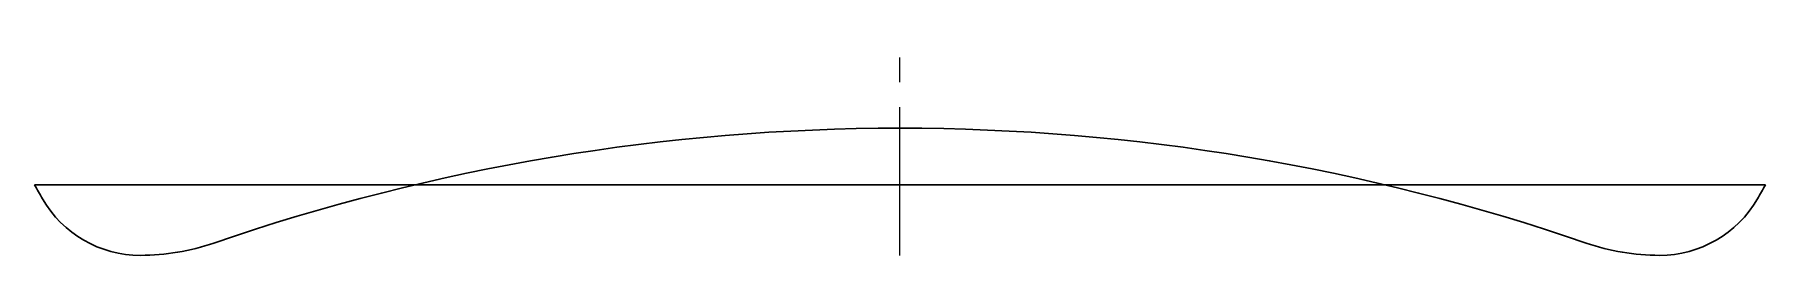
# Model space of a CAD drawing. Extents: x 89 to 609, y 11 to 440.
# Drawn here: x 414.6 to 475.9, y 352.1 to 359.9 of the extents above; entities that cross this region are included whole.
import ezdxf

# ---------------------------------------------------------------- set-up
doc = ezdxf.new("R2010")
doc.units = 0
doc.header["$LTSCALE"] = 7
doc.header["$MEASUREMENT"] = 0
doc.linetypes.add('CENTER2', pattern=[1.125, 0.75, -0.125, 0.125, -0.125])
doc.layers.add('1', color=1, linetype='CENTER2', lineweight=15)
doc.layers.add('3', color=3, linetype='CONTINUOUS', lineweight=30)

msp = doc.modelspace()

# ---------------------------------------------------------------- linework, layer by layer
at = {"layer": '1'}
msp.add_line((445.278, 352.073), (445.278, 359.885), dxfattribs=at)
at = {"layer": '3'}
for q in [(414.628, 354.573), (475.928, 354.573)]:
    msp.add_line((445.278, 354.573), q, dxfattribs=at)
for centre, radius, start, end in [((445.278, 281.893), 74.68, 90, 108.99038), ((445.278, 281.893), 74.68, 71.00962, 90), ((436.56, 366.573), 25, 208.6854, 210), ((453.996, 366.573), 25, 330, 331.3146), ((418.373, 356.073), 4, 210, 270), ((472.183, 356.073), 4, 270, 330), ((418.373, 360.073), 8, 270, 288.99038), ((472.183, 360.073), 8, 251.00962, 270)]:
    msp.add_arc(centre, radius, start, end, dxfattribs=at)

doc.saveas('drawing.dxf')
